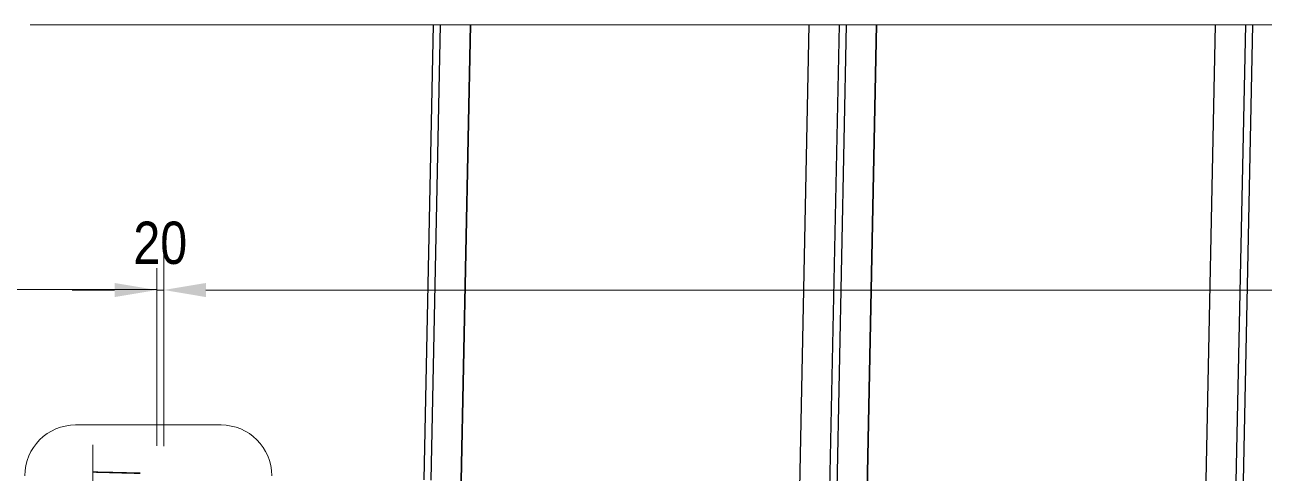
# Model space of a CAD drawing. Header units: metres. Extents: x 0 to 258, y 3 to 25.
# Drawn here: x 211.093 to 214.758, y 23.439 to 24.766 of the extents above; entities that cross this region are included whole.
import ezdxf

# ---------------------------------------------------------------- set-up
doc = ezdxf.new("R2010")
doc.units = ezdxf.units.M
doc.layers.get('Defpoints').update_dxf_attribs({"color": 41})
for name, color, linetype, lineweight in [('A-ANNO-DIMS', 7, 'Continuous', 9), ('A-ANNO-SYMB', 7, 'Continuous', 9), ('A-DETL', 7, 'Continuous', 13), ('A-DETL-GENF', 7, 'Continuous', 9), ('A-GENM', 7, 'Continuous', 35)]:
    doc.layers.add(name, color=color, linetype=linetype, lineweight=lineweight)
doc.styles.add('Arial Narrow_2', font='ARIALN.TTF', dxfattribs={"height": 0.125})
doc.dimstyles.new('Dimension_Standard_O__mm_', dxfattribs={"dimscale": 0.3048, "dimtxt": 0.127929, "dimasz": 0.410105, "dimexe": 0.393701, "dimexo": 0.246063, "dimgap": 0.246063, "dimtad": 1, "dimdec": 0, "dimlfac": 1000, "dimzin": 0, "dimdsep": 46, "dimtxsty": 'Arial Narrow_2', "dimsah": 1, "dimcen": 0.09, "dimaunit": 1, "dimadec": 4, "dimazin": 0, "dimtfac": 1, "dimtdec": 4, "dimtix": 1, "dimtmove": 0, "dimatfit": 3, "dimfxl": 1, "dimtvp": 1, "dimtfill": 1, "dimtolj": 1, "dimtzin": 0, "dimlwd": 18, "dimlwe": 18, "dimarcsym": 2})

# ---------------------------------------------------------------- blocks, each defined once
blk = doc.blocks.new('SCR_B_08_NE_1 - SCR_B_08_NE_1-5604699-DRG-2873172 - ELEVATION - NORTH EAST END')
at = {"layer": 'A-GENM', "color": 254, "lineweight": 25, "true_color": 0xd4d4d4}
for p, q in [((1145.1214, 24.7655), (1145.094, 23.4191)), ((1145.184, 23.4172), (1145.2114, 24.7655)), ((1145.2115, 24.7655), (1145.184, 23.4172)), ((1146.2118, 24.7655), (1146.1839, 23.3954)), ((1146.2739, 23.3934), (1146.3018, 24.7655))]:
    blk.add_line(p, q, dxfattribs=at)
blk = doc.blocks.new('SCR_B_08_NE_2 - SCR_B_08_NE_2-5605537-DRG-2873172 - ELEVATION - NORTH EAST END')
at = {"layer": 'A-GENM', "color": 254, "lineweight": 25, "true_color": 0xd4d4d4}
for p, q in [((1146.3218, 24.7655), (1146.2939, 23.393)), ((1146.3838, 23.3911), (1146.4118, 24.7655)), ((1146.4118, 24.7655), (1146.3838, 23.3911)), ((1147.413, 24.7655), (1147.3844, 23.3693)), ((1147.4743, 23.3674), (1147.503, 24.7655))]:
    blk.add_line(p, q, dxfattribs=at)
blk = doc.blocks.new('SCR_B_08_NE_3 - SCR_B_08_NE_3-5606375-DRG-2873172 - ELEVATION - NORTH EAST END')
at = {"layer": 'A-GENM', "color": 254, "lineweight": 25, "true_color": 0xd4d4d4}
blk.add_line((1147.523, 24.7655), (1147.4943, 23.3669), dxfattribs=at)
blk = doc.blocks.new('BR08_NORTH_SCREEN_CORNER_1 - BR08_NORTH_SCREEN_CORNER_1-5680713-DRG-2873172 - ELEVATION - NORTH EAST END')
at = {"layer": 'A-GENM', "color": 254, "lineweight": 25, "true_color": 0xd4d4d4}
blk.add_line((1145.074, 23.4194), (1145.1014, 24.7655), dxfattribs=at)
for points in [[(1144.0942, 23.4431), (1144.0991, 23.443), (1144.104, 23.4428), (1144.109, 23.4427)], [(1144.1099, 23.4421), (1144.1046, 23.4423), (1144.0994, 23.4424), (1144.0942, 23.4425)], [(1144.109, 23.4427), (1144.1205, 23.4424), (1144.1322, 23.4421), (1144.1441, 23.4418)], [(1144.1448, 23.4412), (1144.133, 23.4415), (1144.1214, 23.4418), (1144.1099, 23.4421)], [(1144.1441, 23.4418), (1144.156, 23.4415), (1144.168, 23.4412), (1144.1801, 23.4408)], [(1144.1805, 23.4403), (1144.1685, 23.4406), (1144.1566, 23.4409), (1144.1448, 23.4412)], [(1144.1801, 23.4408), (1144.1861, 23.4407), (1144.1922, 23.4405), (1144.1983, 23.4404)], [(1144.1985, 23.4399), (1144.1925, 23.4401), (1144.1865, 23.4402), (1144.1805, 23.4403)], [(1144.1983, 23.4404), (1144.2043, 23.4402), (1144.2104, 23.4401), (1144.2165, 23.4399)], [(1144.2167, 23.4394), (1144.2106, 23.4396), (1144.2046, 23.4398), (1144.1985, 23.4399)], [(1144.2165, 23.4399), (1144.2226, 23.4398), (1144.2288, 23.4396), (1144.2348, 23.4394)], [(1144.2348, 23.439), (1144.2288, 23.4392), (1144.2227, 23.4393), (1144.2167, 23.4394)]]:
    blk.add_open_spline(points, degree=3, dxfattribs=at)
blk = doc.blocks.new('T2DPAA-T2D-C3S-DU-M3D-100304_rvt-35-DRG-2873172 - ELEVATION - NORTH EAST END')
at = {"layer": 'A-GENM', "color": 254, "lineweight": 25, "true_color": 0xd4d4d4}
for name in ['BR08_NORTH_SCREEN_CORNER_1 - BR08_NORTH_SCREEN_CORNER_1-5680713-DRG-2873172 - ELEVATION - NORTH EAST END', 'SCR_B_08_NE_1 - SCR_B_08_NE_1-5604699-DRG-2873172 - ELEVATION - NORTH EAST END', 'SCR_B_08_NE_2 - SCR_B_08_NE_2-5605537-DRG-2873172 - ELEVATION - NORTH EAST END', 'SCR_B_08_NE_3 - SCR_B_08_NE_3-5606375-DRG-2873172 - ELEVATION - NORTH EAST END']:
    blk.add_blockref(name, (0, 0), dxfattribs=at)
blk = doc.blocks.new('BREAK LINE - INPUT VIEW SCALE_R13 - Std Break-8190942-DRG-2873172 - ELEVATION - NORTH EAST END')
at = {"layer": 'A-DETL-GENF'}
blk.add_line((1144.0943, 22.3235), (1144.0943, 23.5235), dxfattribs=at)
blk = doc.blocks.new('BREAK LINE - INPUT VIEW SCALE_R13 - Std Break-8641131-DRG-2873172 - ELEVATION - NORTH EAST END')
at = {"layer": 'A-DETL-GENF', "color": 252, "true_color": 0x888888}
blk.add_line((1143.9093, 24.7655), (1149.1593, 24.7655), dxfattribs=at)
blk = doc.blocks.new('DIMBLOCK47-DRG-2873172 - ELEVATION - NORTH EAST END')
at = {"layer": 'A-ANNO-DIMS', "color": 0, "lineweight": 18, "transparency": 16777216}
for p, q in [((211.4839, 23.5203), (211.4839, 24.1011)), ((211.504, 23.5193), (211.504, 24.1011)), ((211.3589, 23.9811), (211.2339, 23.9811)), ((211.504, 23.9811), (211.4839, 23.9811)), ((211.629, 23.9811), (211.754, 23.9811))]:
    blk.add_line(p, q, dxfattribs=at)
at = {"layer": 'A-ANNO-DIMS', "color": 0, "transparency": 16777216}
for points in [[(211.3589, 24.0019), (211.3589, 23.9602), (211.4839, 23.9811)], [(211.629, 24.0019), (211.629, 23.9602), (211.504, 23.9811)]]:
    blk.add_solid(points, dxfattribs=at)
at = {"layer": 'Defpoints', "color": 0, "transparency": 16777216}
for p in [(211.4839, 23.9811), (211.4839, 23.4453), (211.504, 23.4443)]:
    blk.add_point(p, dxfattribs=at)
at = {"layer": 'A-ANNO-DIMS', "color": 0, "lineweight": 18, "transparency": 16777216, "insert": (211.4939, 24.1199), "char_height": 0.125, "width": 0.190066, "attachment_point": 5, "style": 'Arial Narrow_2', "bg_fill": 3, "box_fill_scale": 1.1, "bg_fill_color": 256, "bg_fill_true_color": 13158600, "bg_fill_transparency": 0}
blk.add_mtext('\\A1;20', dxfattribs=at)
blk = doc.blocks.new('DIMBLOCK48-DRG-2873172 - ELEVATION - NORTH EAST END')
at = {"layer": 'A-ANNO-DIMS', "color": 0, "lineweight": 18, "transparency": 16777216}
for p, q in [((211.504, 23.5193), (211.504, 24.1011)), ((221.2924, 23.3074), (221.2924, 24.1011)), ((221.1674, 23.9811), (211.629, 23.9811))]:
    blk.add_line(p, q, dxfattribs=at)
at = {"layer": 'A-ANNO-DIMS', "color": 0, "transparency": 16777216}
for points in [[(211.629, 24.0019), (211.629, 23.9602), (211.504, 23.9811)], [(221.1674, 24.0019), (221.1674, 23.9602), (221.2924, 23.9811)]]:
    blk.add_solid(points, dxfattribs=at)
at = {"layer": 'Defpoints', "color": 0, "transparency": 16777216}
for p in [(211.504, 23.9811), (211.504, 23.4443), (221.2924, 23.2324)]:
    blk.add_point(p, dxfattribs=at)
at = {"layer": 'A-ANNO-DIMS', "color": 0, "lineweight": 18, "transparency": 16777216, "insert": (216.3982, 24.1199), "char_height": 0.125, "width": 1.605812, "attachment_point": 5, "style": 'Arial Narrow_2', "bg_fill": 3, "box_fill_scale": 1.1, "bg_fill_color": 256, "bg_fill_true_color": 13158600, "bg_fill_transparency": 0}
blk.add_mtext('\\A1;BARRIER TYPE - 03', dxfattribs=at)

msp = doc.modelspace()

# ---------------------------------------------------------------- linework, layer by layer
at = {"layer": 'A-ANNO-SYMB', "lineweight": 18}
msp.add_line((211.6736, 23.5819), (211.2434, 23.5819), dxfattribs=at)
for centre, start, end in [((211.2434, 23.4319), 90, 180), ((211.6736, 23.4319), 0, 90)]:
    msp.add_arc(centre, 0.15, start, end, dxfattribs=at)
at = {"layer": 'A-DETL'}
msp.add_line((211.4839, 23.9823), (209.5256, 23.9823), dxfattribs=at)

# ---------------------------------------------------------------- block references
at = {"lineweight": 5}
msp.add_blockref('T2DPAA-T2D-C3S-DU-M3D-100304_rvt-35-DRG-2873172 - ELEVATION - NORTH EAST END', (-932.8001, 0), dxfattribs=at)
at = {"layer": 'A-DETL-GENF', "color": 252, "true_color": 0x888888}
msp.add_blockref('BREAK LINE - INPUT VIEW SCALE_R13 - Std Break-8641131-DRG-2873172 - ELEVATION - NORTH EAST END', (-932.8001, 0), dxfattribs=at)
at = {"layer": 'A-DETL-GENF'}
msp.add_blockref('BREAK LINE - INPUT VIEW SCALE_R13 - Std Break-8190942-DRG-2873172 - ELEVATION - NORTH EAST END', (-932.8001, 0), dxfattribs=at)

# ---------------------------------------------------------------- next in the draw order: dimensions: what is measured, and where the dimension line sits
at = {"layer": 'A-ANNO-DIMS', "lineweight": 18}
dim = msp.add_linear_dim(base=(211.4839, 23.9811), p1=(211.504, 23.4443), p2=(211.4839, 23.4453), dimstyle='Dimension_Standard_O__mm_', override={"dimpost": '<>', "dimfxl": 0.020132}, dxfattribs=at)
dim.commit()
dim.dimension.update_dxf_attribs({"geometry": 'DIMBLOCK47-DRG-2873172 - ELEVATION - NORTH EAST END', "text_midpoint": (211.4939, 24.1199)})

# ---------------------------------------------------------------- next in the draw order: dimensions: what is measured, and where the dimension line sits
dim = msp.add_linear_dim(base=(211.504, 23.9811), p1=(221.2924, 23.2324), p2=(211.504, 23.4443), text='BARRIER TYPE - 03', dimstyle='Dimension_Standard_O__mm_', override={"dimpost": '<>', "dimfxl": 9.79075}, dxfattribs=at)
dim.commit()
dim.dimension.update_dxf_attribs({"geometry": 'DIMBLOCK48-DRG-2873172 - ELEVATION - NORTH EAST END', "text_midpoint": (216.3982, 24.1199)})

doc.saveas('drawing.dxf')
